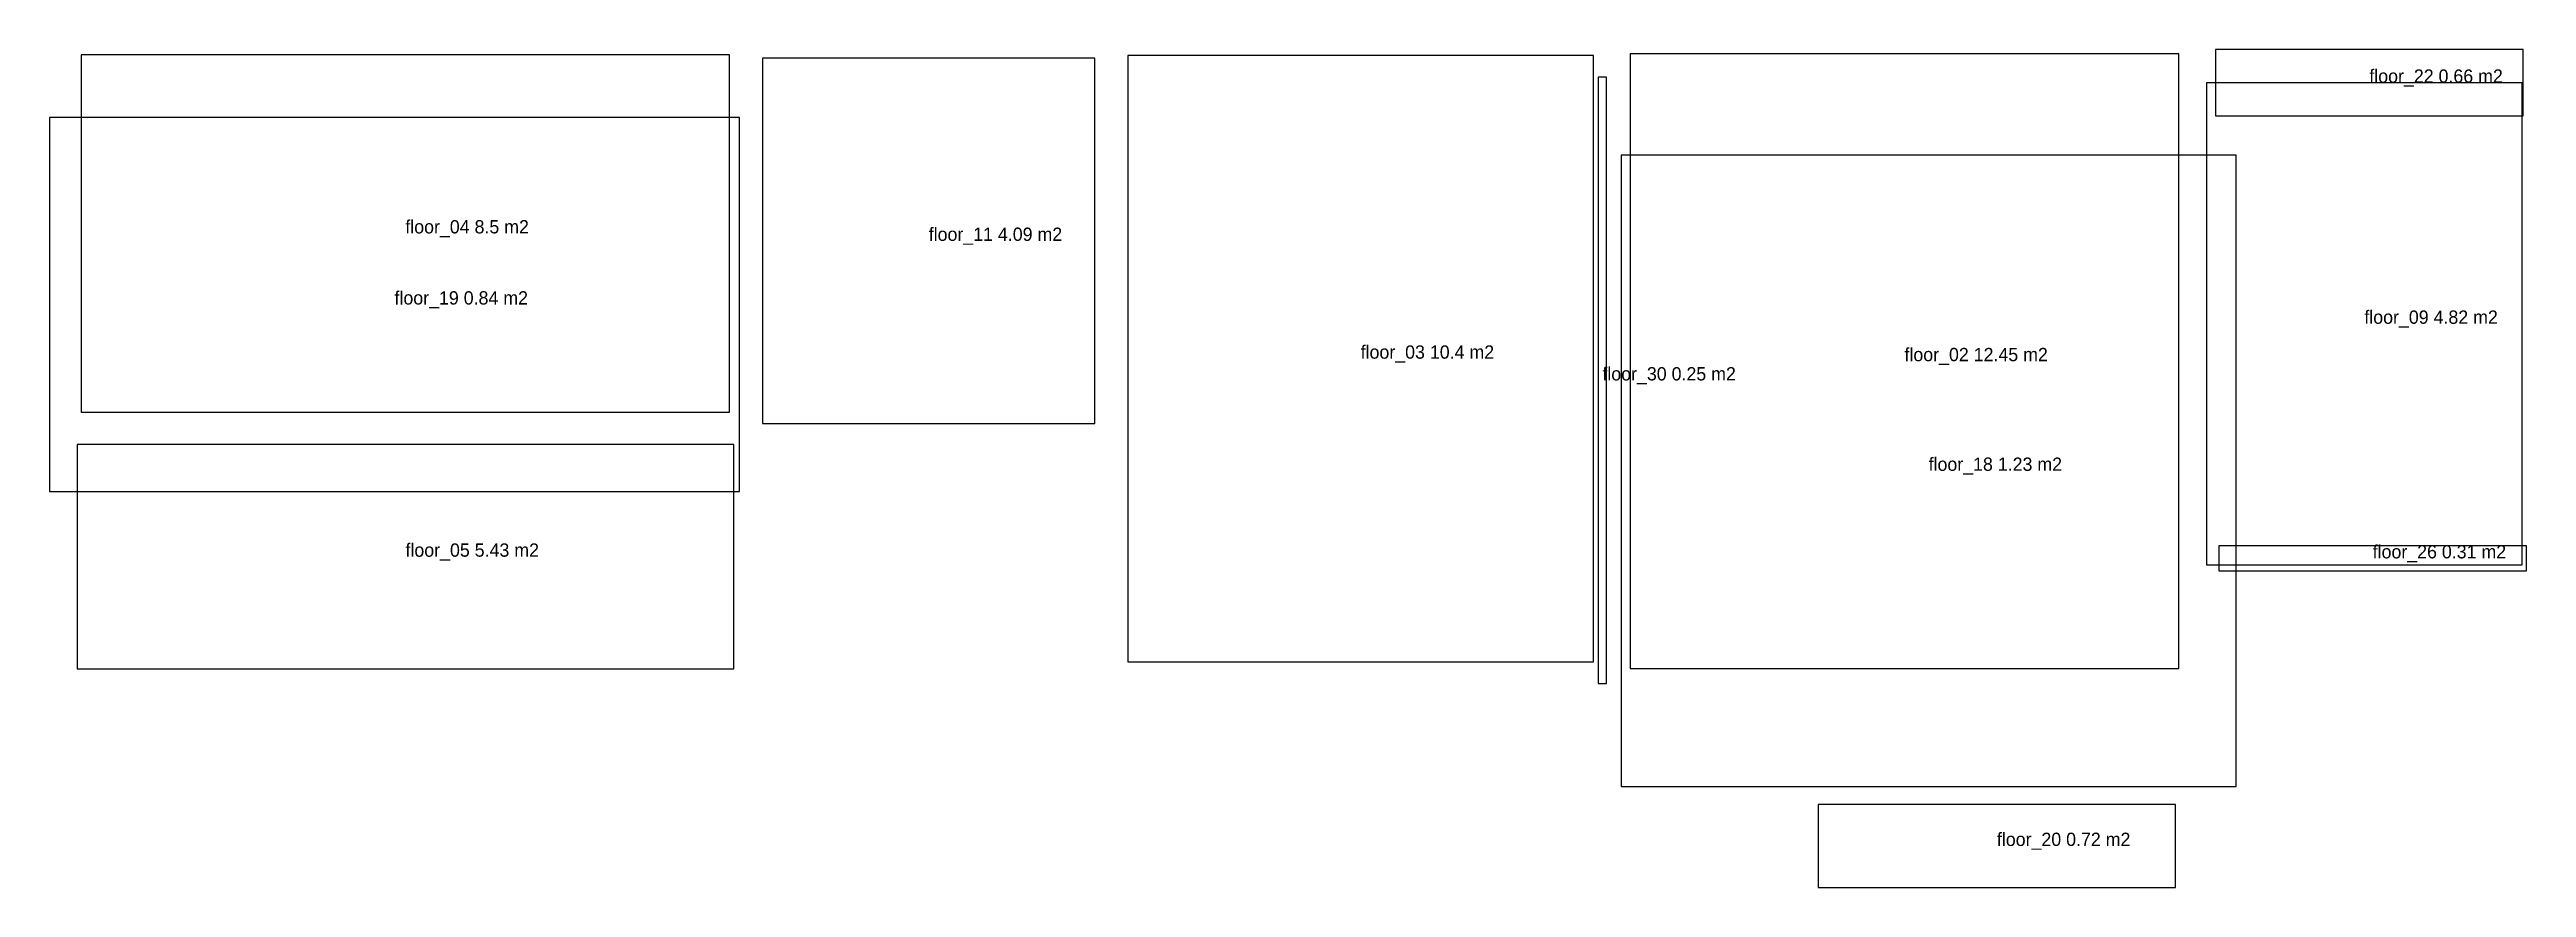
# Model space of a CAD drawing. Header units: metres. Extents: x -10 to 6, y -4 to 50000.
# Drawn here: x -9.25 to 5.64, y 49994.95 to 49999.99 of the extents above.
import ezdxf

# ---------------------------------------------------------------- set-up
doc = ezdxf.new("R2010")
doc.units = ezdxf.units.M
doc.layers.add('SLABS', color=8, linetype='Continuous')

msp = doc.modelspace()

# ---------------------------------------------------------------- linework, layer by layer
at = {"layer": 'SLABS'}
for points in [[(-9.063, 49997.81), (-5.163, 49997.81), (-5.163, 49999.96), (-9.063, 49999.96)], [(-4.965, 49997.74), (-2.965, 49997.74), (-2.965, 49999.94), (-4.965, 49999.94)], [(-2.767, 49996.306), (0.033, 49996.306), (0.033, 49999.956), (-2.767, 49999.956)], [(0.254, 49996.266), (3.554, 49996.266), (3.554, 49999.966), (0.254, 49999.966)], [(3.775, 49999.592), (5.625, 49999.592), (5.625, 49999.992), (3.775, 49999.992)], [(0.062, 49996.175), (0.112, 49996.175), (0.112, 49999.825), (0.062, 49999.825)], [(3.72, 49996.891), (5.62, 49996.891), (5.62, 49999.791), (3.72, 49999.791)], [(-9.253, 49997.332), (-5.103, 49997.332), (-5.103, 49999.582), (-9.253, 49999.582)], [(0.199, 49995.556), (3.899, 49995.556), (3.899, 49999.356), (0.199, 49999.356)], [(-9.087, 49996.264), (-5.137, 49996.264), (-5.137, 49997.614), (-9.087, 49997.614)], [(3.795, 49996.854), (5.645, 49996.854), (5.645, 49997.004), (3.795, 49997.004)], [(1.385, 49994.948), (3.535, 49994.948), (3.535, 49995.448), (1.385, 49995.448)]]:
    msp.add_lwpolyline(points, close=True, dxfattribs=at)

# ---------------------------------------------------------------- texts
for s, p in [('floor_22 0.66 m2', (4.7, 49999.792)), ('floor_04 8.5 m2', (-7.113, 49998.885)), ('floor_11 4.09 m2', (-3.965, 49998.84)), ('floor_19 0.84 m2', (-7.178, 49998.457)), ('floor_09 4.82 m2', (4.67, 49998.341)), ('floor_03 10.4 m2', (-1.367, 49998.131)), ('floor_02 12.45 m2', (1.904, 49998.116)), ('floor_30 0.25 m2', (0.087, 49998)), ('floor_18 1.23 m2', (2.049, 49997.456)), ('floor_05 5.43 m2', (-7.112, 49996.939)), ('floor_26 0.31 m2', (4.72, 49996.929)), ('floor_20 0.72 m2', (2.46, 49995.198))]:
    msp.add_text(s, height=0.08, dxfattribs=at).set_placement(p)

doc.saveas('drawing.dxf')
